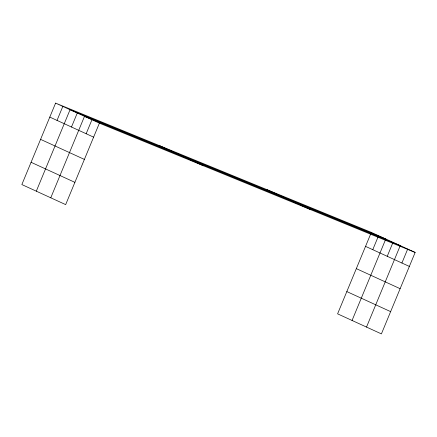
<?xml version="1.0" encoding="UTF-8"?>
<svg xmlns="http://www.w3.org/2000/svg" width="437" height="437" viewBox="0 0 437 437"><rect width="100%" height="100%" fill="white"/><g stroke="black" fill="none" stroke-linecap="round" stroke-linejoin="round"><path stroke-width="0.66" d="M55.592 103.11L21.85 184.561L65.665 204.614L99.401 123.158L55.592 103.11L371.335 232.386L415.15 252.439L381.408 333.89L337.599 313.842L371.335 232.386M57.029 120.404L62.819 106.415M36.309 191.182L70.046 109.725L385.795 239.001L352.058 320.458M71.482 127.02L77.278 113.036M50.768 197.797L84.505 116.34L400.254 245.621L366.512 327.073M86.16 133.738L91.956 119.749M372.772 249.68L378.568 235.696M387.231 256.295L393.027 242.311M401.909 263.014L407.705 249.03M99.401 123.158L415.15 252.439M267.144 189.724L310.953 209.776M159.789 145.767L203.598 165.82M365.545 246.37L409.354 266.423M49.796 117.094L93.611 137.147M356.324 268.635L400.134 288.688M40.575 139.359L84.385 159.412M346.82 291.577L390.634 311.625M31.071 162.296L74.885 182.349"/></g></svg>
